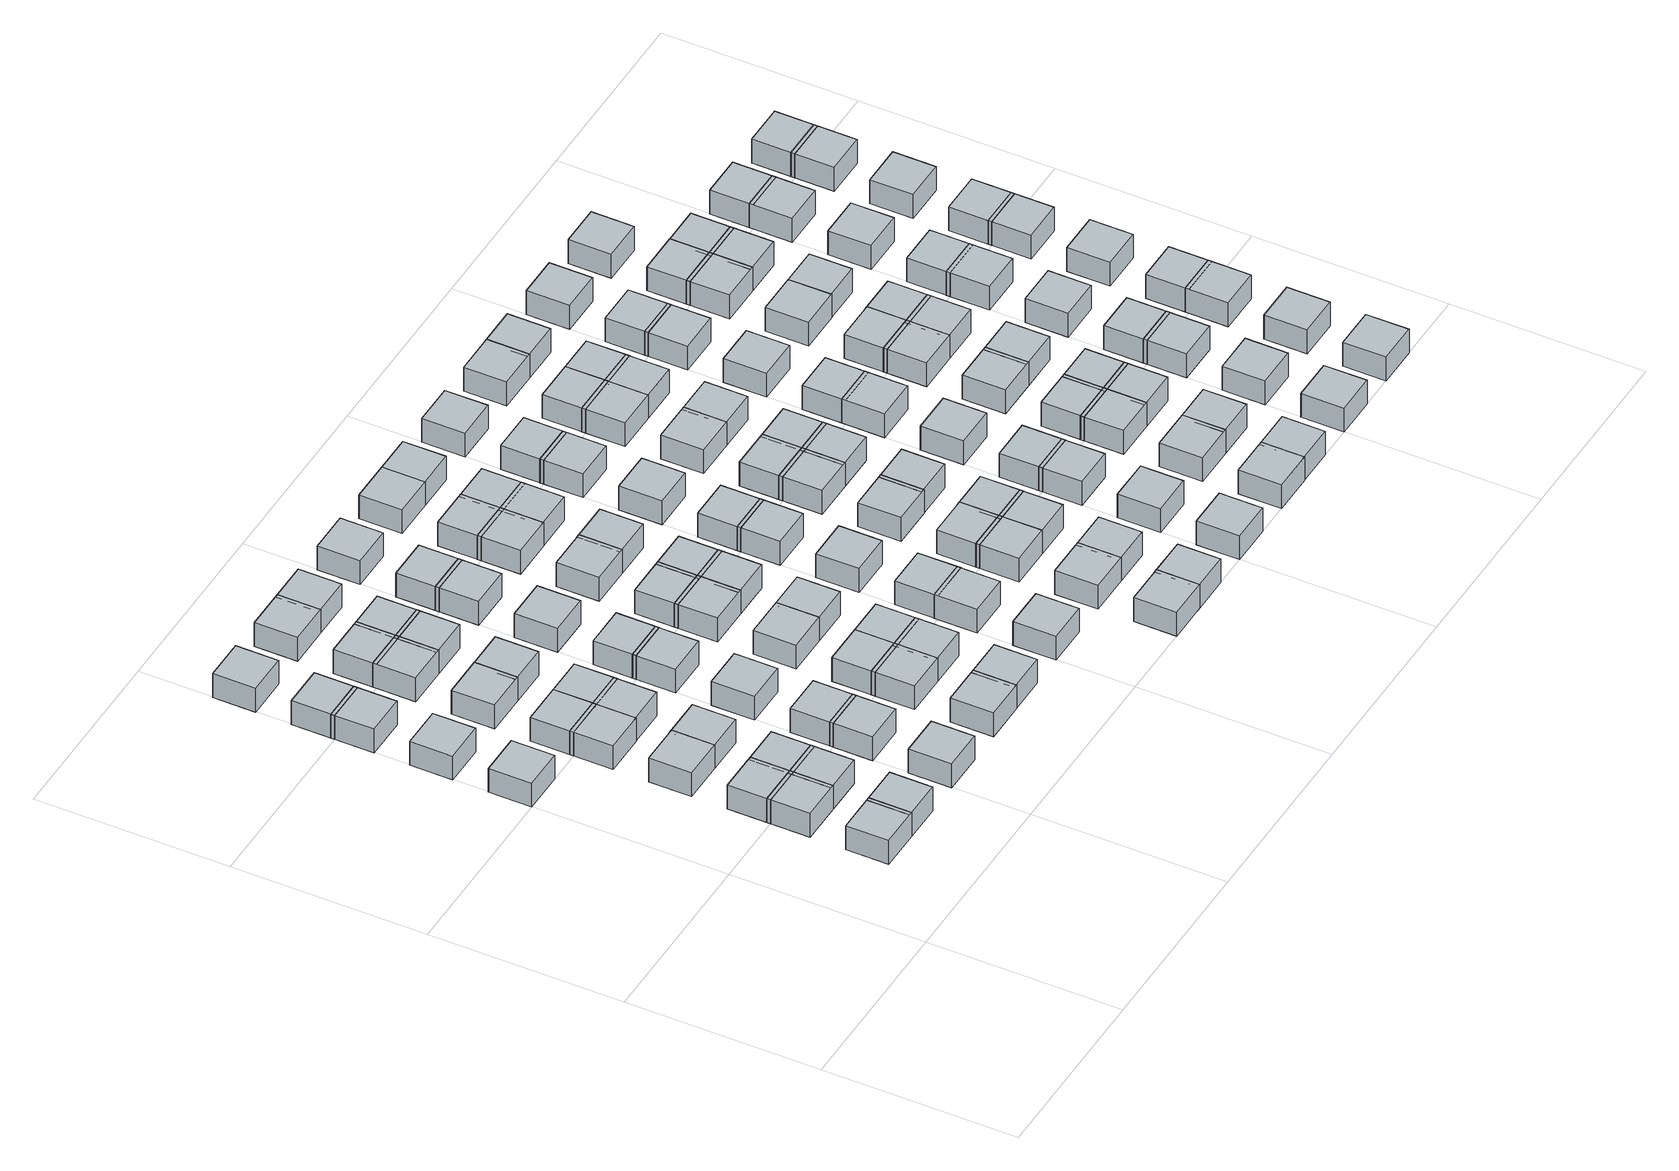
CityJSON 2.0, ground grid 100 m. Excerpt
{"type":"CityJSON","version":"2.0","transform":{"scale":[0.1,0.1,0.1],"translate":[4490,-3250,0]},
"CityObjects":{
"object1":{"type":"GenericCityObject","geometry":[{"type":"Solid","lod":"1","boundaries":[[[[0,1,2,3]],[[4,5,1,0]],[[5,6,2,1]],[[6,7,3,2]],[[7,4,0,3]],[[7,6,5,4]]]]}]},
"object2":{"type":"GenericCityObject","geometry":[{"type":"Solid","lod":"1","boundaries":[[[[8,9,10,11]],[[12,13,9,8]],[[13,14,10,9]],[[14,15,11,10]],[[15,12,8,11]],[[15,14,13,12]]]]}]},
"object3":{"type":"GenericCityObject","geometry":[{"type":"Solid","lod":"1","boundaries":[[[[16,17,18,19]],[[20,21,17,16]],[[21,22,18,17]],[[22,23,19,18]],[[23,20,16,19]],[[23,22,21,20]]]]}]},
"object4":{"type":"GenericCityObject","geometry":[{"type":"Solid","lod":"1","boundaries":[[[[24,25,26,27]],[[28,29,25,24]],[[29,30,26,25]],[[30,31,27,26]],[[31,28,24,27]],[[31,30,29,28]]]]}]},
"object5":{"type":"GenericCityObject","geometry":[{"type":"Solid","lod":"1","boundaries":[[[[32,33,34,35]],[[36,37,33,32]],[[37,38,34,33]],[[38,39,35,34]],[[39,36,32,35]],[[39,38,37,36]]]]}]},
"object6":{"type":"GenericCityObject","geometry":[{"type":"Solid","lod":"1","boundaries":[[[[40,41,42,43]],[[44,45,41,40]],[[45,46,42,41]],[[46,47,43,42]],[[47,44,40,43]],[[47,46,45,44]]]]}]},
"object7":{"type":"GenericCityObject","geometry":[{"type":"Solid","lod":"1","boundaries":[[[[48,49,50,51]],[[52,53,49,48]],[[53,54,50,49]],[[54,55,51,50]],[[55,52,48,51]],[[55,54,53,52]]]]}]},
"object8":{"type":"GenericCityObject","geometry":[{"type":"Solid","lod":"1","boundaries":[[[[56,57,58,59]],[[60,61,57,56]],[[61,62,58,57]],[[62,63,59,58]],[[63,60,56,59]],[[63,62,61,60]]]]}]},
"object9":{"type":"GenericCityObject","geometry":[{"type":"Solid","lod":"1","boundaries":[[[[64,65,66,67]],[[68,69,65,64]],[[69,70,66,65]],[[70,71,67,66]],[[71,68,64,67]],[[71,70,69,68]]]]}]},
"object10":{"type":"GenericCityObject","geometry":[{"type":"Solid","lod":"1","boundaries":[[[[72,73,74,75]],[[76,77,73,72]],[[77,78,74,73]],[[78,79,75,74]],[[79,76,72,75]],[[79,78,77,76]]]]}]},
"object11":{"type":"GenericCityObject","geometry":[{"type":"Solid","lod":"1","boundaries":[[[[80,81,82,83]],[[84,85,81,80]],[[85,86,82,81]],[[86,87,83,82]],[[87,84,80,83]],[[87,86,85,84]]]]}]},
"object12":{"type":"GenericCityObject","geometry":[{"type":"Solid","lod":"1","boundaries":[[[[88,89,90,91]],[[92,93,89,88]],[[93,94,90,89]],[[94,95,91,90]],[[95,92,88,91]],[[95,94,93,92]]]]}]},
"object13":{"type":"GenericCityObject","geometry":[{"type":"Solid","lod":"1","boundaries":[[[[96,97,98,99]],[[100,101,97,96]],[[101,102,98,97]],[[102,103,99,98]],[[103,100,96,99]],[[103,102,101,100]]]]}]},
"object14":{"type":"GenericCityObject","geometry":[{"type":"Solid","lod":"1","boundaries":[[[[104,105,106,107]],[[108,109,105,104]],[[109,110,106,105]],[[110,111,107,106]],[[111,108,104,107]],[[111,110,109,108]]]]}]},
"object15":{"type":"GenericCityObject","geometry":[{"type":"Solid","lod":"1","boundaries":[[[[112,113,114,115]],[[116,117,113,112]],[[117,118,114,113]],[[118,119,115,114]],[[119,116,112,115]],[[119,118,117,116]]]]}]},
"object16":{"type":"GenericCityObject","geometry":[{"type":"Solid","lod":"1","boundaries":[[[[120,121,122,123]],[[124,125,121,120]],[[125,126,122,121]],[[126,127,123,122]],[[127,124,120,123]],[[127,126,125,124]]]]}]},
"object17":{"type":"GenericCityObject","geometry":[{"type":"Solid","lod":"1","boundaries":[[[[128,129,130,131]],[[132,133,129,128]],[[133,134,130,129]],[[134,135,131,130]],[[135,132,128,131]],[[135,134,133,132]]]]}]},
"object18":{"type":"GenericCityObject","geometry":[{"type":"Solid","lod":"1","boundaries":[[[[136,137,138,139]],[[140,141,137,136]],[[141,142,138,137]],[[142,143,139,138]],[[143,140,136,139]],[[143,142,141,140]]]]}]},
"object19":{"type":"GenericCityObject","geometry":[{"type":"Solid","lod":"1","boundaries":[[[[144,145,146,147]],[[148,149,145,144]],[[149,150,146,145]],[[150,151,147,146]],[[151,148,144,147]],[[151,150,149,148]]]]}]},
"object20":{"type":"GenericCityObject","geometry":[{"type":"Solid","lod":"1","boundaries":[[[[152,153,154,155]],[[156,157,153,152]],[[157,158,154,153]],[[158,159,155,154]],[[159,156,152,155]],[[159,158,157,156]]]]}]},
"object21":{"type":"GenericCityObject","geometry":[{"type":"Solid","lod":"1","boundaries":[[[[160,161,162,163]],[[164,165,161,160]],[[165,166,162,161]],[[166,167,163,162]],[[167,164,160,163]],[[167,166,165,164]]]]}]},
"object22":{"type":"GenericCityObject","geometry":[{"type":"Solid","lod":"1","boundaries":[[[[168,169,170,171]],[[172,173,169,168]],[[173,174,170,169]],[[174,175,171,170]],[[175,172,168,171]],[[175,174,173,172]]]]}]},
"object23":{"type":"GenericCityObject","geometry":[{"type":"Solid","lod":"1","boundaries":[[[[176,177,178,179]],[[180,181,177,176]],[[181,182,178,177]],[[182,183,179,178]],[[183,180,176,179]],[[183,182,181,180]]]]}]},
"object24":{"type":"GenericCityObject","geometry":[{"type":"Solid","lod":"1","boundaries":[[[[184,185,186,187]],[[188,189,185,184]],[[189,190,186,185]],[[190,191,187,186]],[[191,188,184,187]],[[191,190,189,188]]]]}]},
"object25":{"type":"GenericCityObject","geometry":[{"type":"Solid","lod":"1","boundaries":[[[[192,193,194,195]],[[196,197,193,192]],[[197,198,194,193]],[[198,199,195,194]],[[199,196,192,195]],[[199,198,197,196]]]]}]},
"object26":{"type":"GenericCityObject","geometry":[{"type":"Solid","lod":"1","boundaries":[[[[200,201,202,203]],[[204,205,201,200]],[[205,206,202,201]],[[206,207,203,202]],[[207,204,200,203]],[[207,206,205,204]]]]}]},
"object27":{"type":"GenericCityObject","geometry":[{"type":"Solid","lod":"1","boundaries":[[[[208,209,210,211]],[[212,213,209,208]],[[213,214,210,209]],[[214,215,211,210]],[[215,212,208,211]],[[215,214,213,212]]]]}]},
"object28":{"type":"GenericCityObject","geometry":[{"type":"Solid","lod":"1","boundaries":[[[[216,217,218,219]],[[220,221,217,216]],[[221,222,218,217]],[[222,223,219,218]],[[223,220,216,219]],[[223,222,221,220]]]]}]},
"object29":{"type":"GenericCityObject","geometry":[{"type":"Solid","lod":"1","boundaries":[[[[224,225,226,227]],[[228,229,225,224]],[[229,230,226,225]],[[230,231,227,226]],[[231,228,224,227]],[[231,230,229,228]]]]}]},
"object30":{"type":"GenericCityObject","geometry":[{"type":"Solid","lod":"1","boundaries":[[[[232,233,234,235]],[[236,237,233,232]],[[237,238,234,233]],[[238,239,235,234]],[[239,236,232,235]],[[239,238,237,236]]]]}]},
"object31":{"type":"GenericCityObject","geometry":[{"type":"Solid","lod":"1","boundaries":[[[[240,241,242,243]],[[244,245,241,240]],[[245,246,242,241]],[[246,247,243,242]],[[247,244,240,243]],[[247,246,245,244]]]]}]},
"object32":{"type":"GenericCityObject","geometry":[{"type":"Solid","lod":"1","boundaries":[[[[248,249,250,251]],[[252,253,249,248]],[[253,254,250,249]],[[254,255,251,250]],[[255,252,248,251]],[[255,254,253,252]]]]}]},
"object33":{"type":"GenericCityObject","geometry":[{"type":"Solid","lod":"1","boundaries":[[[[256,257,258,259]],[[260,261,257,256]],[[261,262,258,257]],[[262,263,259,258]],[[263,260,256,259]],[[263,262,261,260]]]]}]},
"object34":{"type":"GenericCityObject","geometry":[{"type":"Solid","lod":"1","boundaries":[[[[264,265,266,267]],[[268,269,265,264]],[[269,270,266,265]],[[270,271,267,266]],[[271,268,264,267]],[[271,270,269,268]]]]}]},
"object35":{"type":"GenericCityObject","geometry":[{"type":"Solid","lod":"1","boundaries":[[[[272,273,274,275]],[[276,277,273,272]],[[277,278,274,273]],[[278,279,275,274]],[[279,276,272,275]],[[279,278,277,276]]]]}]},
"object36":{"type":"GenericCityObject","geometry":[{"type":"Solid","lod":"1","boundaries":[[[[280,281,282,283]],[[284,285,281,280]],[[285,286,282,281]],[[286,287,283,282]],[[287,284,280,283]],[[287,286,285,284]]]]}]},
"object37":{"type":"GenericCityObject","geometry":[{"type":"Solid","lod":"1","boundaries":[[[[288,289,290,291]],[[292,293,289,288]],[[293,294,290,289]],[[294,295,291,290]],[[295,292,288,291]],[[295,294,293,292]]]]}]},
"object38":{"type":"GenericCityObject","geometry":[{"type":"Solid","lod":"1","boundaries":[[[[296,297,298,299]],[[300,301,297,296]],[[301,302,298,297]],[[302,303,299,298]],[[303,300,296,299]],[[303,302,301,300]]]]}]},
"object39":{"type":"GenericCityObject","geometry":[{"type":"Solid","lod":"1","boundaries":[[[[304,305,306,307]],[[308,309,305,304]],[[309,310,306,305]],[[310,311,307,306]],[[311,308,304,307]],[[311,310,309,308]]]]}]},
"object40":{"type":"GenericCityObject","geometry":[{"type":"Solid","lod":"1","boundaries":[[[[312,313,314,315]],[[316,317,313,312]],[[317,318,314,313]],[[318,319,315,314]],[[319,316,312,315]],[[319,318,317,316]]]]}]},
"object41":{"type":"GenericCityObject","geometry":[{"type":"Solid","lod":"1","boundaries":[[[[320,321,322,323]],[[324,325,321,320]],[[325,326,322,321]],[[326,327,323,322]],[[327,324,320,323]],[[327,326,325,324]]]]}]},
"object42":{"type":"GenericCityObject","geometry":[{"type":"Solid","lod":"1","boundaries":[[[[328,329,330,331]],[[332,333,329,328]],[[333,334,330,329]],[[334,335,331,330]],[[335,332,328,331]],[[335,334,333,332]]]]}]},
"object43":{"type":"GenericCityObject","geometry":[{"type":"Solid","lod":"1","boundaries":[[[[336,337,338,339]],[[340,341,337,336]],[[341,342,338,337]],[[342,343,339,338]],[[343,340,336,339]],[[343,342,341,340]]]]}]},
"object44":{"type":"GenericCityObject","geometry":[{"type":"Solid","lod":"1","boundaries":[[[[344,345,346,347]],[[348,349,345,344]],[[349,350,346,345]],[[350,351,347,346]],[[351,348,344,347]],[[351,350,349,348]]]]}]},
"object45":{"type":"GenericCityObject","geometry":[{"type":"Solid","lod":"1","boundaries":[[[[352,353,354,355]],[[356,357,353,352]],[[357,358,354,353]],[[358,359,355,354]],[[359,356,352,355]],[[359,358,357,356]]]]}]},
"object46":{"type":"GenericCityObject","geometry":[{"type":"Solid","lod":"1","boundaries":[[[[360,361,362,363]],[[364,365,361,360]],[[365,366,362,361]],[[366,367,363,362]],[[367,364,360,363]],[[367,366,365,364]]]]}]},
"object47":{"type":"GenericCityObject","geometry":[{"type":"Solid","lod":"1","boundaries":[[[[368,369,370,371]],[[372,373,369,368]],[[373,374,370,369]],[[374,375,371,370]],[[375,372,368,371]],[[375,374,373,372]]]]}]},
"object48":{"type":"GenericCityObject","geometry":[{"type":"Solid","lod":"1","boundaries":[[[[376,377,378,379]],[[380,381,377,376]],[[381,382,378,377]],[[382,383,379,378]],[[383,380,376,379]],[[383,382,381,380]]]]}]},
"object49":{"type":"GenericCityObject","geometry":[{"type":"Solid","lod":"1","boundaries":[[[[384,385,386,387]],[[388,389,385,384]],[[389,390,386,385]],[[390,391,387,386]],[[391,388,384,387]],[[391,390,389,388]]]]}]},
"object50":{"type":"GenericCityObject","geometry":[{"type":"Solid","lod":"1","boundaries":[[[[392,393,394,395]],[[396,397,393,392]],[[397,398,394,393]],[[398,399,395,394]],[[399,396,392,395]],[[399,398,397,396]]]]}]},
"object51":{"type":"GenericCityObject","geometry":[{"type":"Solid","lod":"1","boundaries":[[[[400,401,402,403]],[[404,405,401,400]],[[405,406,402,401]],[[406,407,403,402]],[[407,404,400,403]],[[407,406,405,404]]]]}]},
"object52":{"type":"GenericCityObject","geometry":[{"type":"Solid","lod":"1","boundaries":[[[[408,409,410,411]],[[412,413,409,408]],[[413,414,410,409]],[[414,415,411,410]],[[415,412,408,411]],[[415,414,413,412]]]]}]},
"object53":{"type":"GenericCityObject","geometry":[{"type":"Solid","lod":"1","boundaries":[[[[416,417,418,419]],[[420,421,417,416]],[[421,422,418,417]],[[422,423,419,418]],[[423,420,416,419]],[[423,422,421,420]]]]}]},
"object54":{"type":"GenericCityObject","geometry":[{"type":"Solid","lod":"1","boundaries":[[[[424,425,426,427]],[[428,429,425,424]],[[429,430,426,425]],[[430,431,427,426]],[[431,428,424,427]],[[431,430,429,428]]]]}]},
"object55":{"type":"GenericCityObject","geometry":[{"type":"Solid","lod":"1","boundaries":[[[[432,433,434,435]],[[436,437,433,432]],[[437,438,434,433]],[[438,439,435,434]],[[439,436,432,435]],[[439,438,437,436]]]]}]},
"object56":{"type":"GenericCityObject","geometry":[{"type":"Solid","lod":"1","boundaries":[[[[440,441,442,443]],[[444,445,441,440]],[[445,446,442,441]],[[446,447,443,442]],[[447,444,440,443]],[[447,446,445,444]]]]}]},
"object57":{"type":"GenericCityObject","geometry":[{"type":"Solid","lod":"1","boundaries":[[[[448,449,450,451]],[[452,453,449,448]],[[453,454,450,449]],[[454,455,451,450]],[[455,452,448,451]],[[455,454,453,452]]]]}]},
"object58":{"type":"GenericCityObject","geometry":[{"type":"Solid","lod":"1","boundaries":[[[[456,457,458,459]],[[460,461,457,456]],[[461,462,458,457]],[[462,463,459,458]],[[463,460,456,459]],[[463,462,461,460]]]]}]},
"object59":{"type":"GenericCityObject","geometry":[{"type":"Solid","lod":"1","boundaries":[[[[464,465,466,467]],[[468,469,465,464]],[[469,470,466,465]],[[470,471,467,466]],[[471,468,464,467]],[[471,470,469,468]]]]}]},
"object60":{"type":"GenericCityObject","geometry":[{"type":"Solid","lod":"1","boundaries":[[[[472,473,474,475]],[[476,477,473,472]],[[477,478,474,473]],[[478,479,475,474]],[[479,476,472,475]],[[479,478,477,476]]]]}]},
"object61":{"type":"GenericCityObject","geometry":[{"type":"Solid","lod":"1","boundaries":[[[[480,481,482,483]],[[484,485,481,480]],[[485,486,482,481]],[[486,487,483,482]],[[487,484,480,483]],[[487,486,485,484]]]]}]},
"object62":{"type":"GenericCityObject","geometry":[{"type":"Solid","lod":"1","boundaries":[[[[488,489,490,491]],[[492,493,489,488]],[[493,494,490,489]],[[494,495,491,490]],[[495,492,488,491]],[[495,494,493,492]]]]}]},
"object63":{"type":"GenericCityObject","geometry":[{"type":"Solid","lod":"1","boundaries":[[[[496,497,498,499]],[[500,501,497,496]],[[501,502,498,497]],[[502,503,499,498]],[[503,500,496,499]],[[503,502,501,500]]]]}]},
"object64":{"type":"GenericCityObject","geometry":[{"type":"Solid","lod":"1","boundaries":[[[[504,505,506,507]],[[508,509,505,504]],[[509,510,506,505]],[[510,511,507,506]],[[511,508,504,507]],[[511,510,509,508]]]]}]},
"object65":{"type":"GenericCityObject","geometry":[{"type":"Solid","lod":"1","boundaries":[[[[512,513,514,515]],[[516,517,513,512]],[[517,518,514,513]],[[518,519,515,514]],[[519,516,512,515]],[[519,518,517,516]]]]}]},
"object66":{"type":"GenericCityObject","geometry":[{"type":"Solid","lod":"1","boundaries":[[[[520,521,522,523]],[[524,525,521,520]],[[525,526,522,521]],[[526,527,523,522]],[[527,524,520,523]],[[527,526,525,524]]]]}]},
"object67":{"type":"GenericCityObject","geometry":[{"type":"Solid","lod":"1","boundaries":[[[[528,529,530,531]],[[532,533,529,528]],[[533,534,530,529]],[[534,535,531,530]],[[535,532,528,531]],[[535,534,533,532]]]]}]},
"object68":{"type":"GenericCityObject","geometry":[{"type":"Solid","lod":"1","boundaries":[[[[536,537,538,539]],[[540,541,537,536]],[[541,542,538,537]],[[542,543,539,538]],[[543,540,536,539]],[[543,542,541,540]]]]}]},
"object69":{"type":"GenericCityObject","geometry":[{"type":"Solid","lod":"1","boundaries":[[[[544,545,546,547]],[[548,549,545,544]],[[549,550,546,545]],[[550,551,547,546]],[[551,548,544,547]],[[551,550,549,548]]]]}]},
"object70":{"type":"GenericCityObject","geometry":[{"type":"Solid","lod":"1","boundaries":[[[[552,553,554,555]],[[556,557,553,552]],[[557,558,554,553]],[[558,559,555,554]],[[559,556,552,555]],[[559,558,557,556]]]]}]},
"object71":{"type":"GenericCityObject","geometry":[{"type":"Solid","lod":"1","boundaries":[[[[560,561,562,563]],[[564,565,561,560]],[[565,566,562,561]],[[566,567,563,562]],[[567,564,560,563]],[[567,566,565,564]]]]}]},
"object72":{"type":"GenericCityObject","geometry":[{"type":"Solid","lod":"1","boundaries":[[[[568,569,570,571]],[[572,573,569,568]],[[573,574,570,569]],[[574,575,571,570]],[[575,572,568,571]],[[575,574,573,572]]]]}]},
"object73":{"type":"GenericCityObject","geometry":[{"type":"Solid","lod":"1","boundaries":[[[[576,577,578,579]],[[580,581,577,576]],[[581,582,578,577]],[[582,583,579,578]],[[583,580,576,579]],[[583,582,581,580]]]]}]},
"object74":{"type":"GenericCityObject","geometry":[{"type":"Solid","lod":"1","boundaries":[[[[584,585,586,587]],[[588,589,585,584]],[[589,590,586,585]],[[590,591,587,586]],[[591,588,584,587]],[[591,590,589,588]]]]}]},
"object75":{"type":"GenericCityObject","geometry":[{"type":"Solid","lod":"1","boundaries":[[[[592,593,594,595]],[[596,597,593,592]],[[597,598,594,593]],[[598,599,595,594]],[[599,596,592,595]],[[599,598,597,596]]]]}]},
"object76":{"type":"GenericCityObject","geometry":[{"type":"Solid","lod":"1","boundaries":[[[[600,601,602,603]],[[604,605,601,600]],[[605,606,602,601]],[[606,607,603,602]],[[607,604,600,603]],[[607,606,605,604]]]]}]},
"object77":{"type":"GenericCityObject","geometry":[{"type":"Solid","lod":"1","boundaries":[[[[608,609,610,611]],[[612,613,609,608]],[[613,614,610,609]],[[614,615,611,610]],[[615,612,608,611]],[[615,614,613,612]]]]}]},
"object78":{"type":"GenericCityObject","geometry":[{"type":"Solid","lod":"1","boundaries":[[[[616,617,618,619]],[[620,621,617,616]],[[621,622,618,617]],[[622,623,619,618]],[[623,620,616,619]],[[623,622,621,620]]]]}]},
"object79":{"type":"GenericCityObject","geometry":[{"type":"Solid","lod":"1","boundaries":[[[[624,625,626,627]],[[628,629,625,624]],[[629,630,626,625]],[[630,631,627,626]],[[631,628,624,627]],[[631,630,629,628]]]]}]},
"object80":{"type":"GenericCityObject","geometry":[{"type":"Solid","lod":"1","boundaries":[[[[632,633,634,635]],[[636,637,633,632]],[[637,638,634,633]],[[638,639,635,634]],[[639,636,632,635]],[[639,638,637,636]]]]}]},
"object81":{"type":"GenericCityObject","geometry":[{"type":"Solid","lod":"1","boundaries":[[[[640,641,642,643]],[[644,645,641,640]],[[645,646,642,641]],[[646,647,643,642]],[[647,644,640,643]],[[647,646,645,644]]]]}]},
"object82":{"type":"GenericCityObject","geometry":[{"type":"Solid","lod":"1","boundaries":[[[[648,649,650,651]],[[652,653,649,648]],[[653,654,650,649]],[[654,655,651,650]],[[655,652,648,651]],[[655,654,653,652]]]]}]},
"object83":{"type":"GenericCityObject","geometry":[{"type":"Solid","lod":"1","boundaries":[[[[656,657,658,659]],[[660,661,657,656]],[[661,662,658,657]],[[662,663,659,658]],[[663,660,656,659]],[[663,662,661,660]]]]}]},
"object84":{"type":"GenericCityObject","geometry":[{"type":"Solid","lod":"1","boundaries":[[[[664,665,666,667]],[[668,669,665,664]],[[669,670,666,665]],[[670,671,667,666]],[[671,668,664,667]],[[671,670,669,668]]]]}]},
"object85":{"type":"GenericCityObject","geometry":[{"type":"Solid","lod":"1","boundaries":[[[[672,673,674,675]],[[676,677,673,672]],[[677,678,674,673]],[[678,679,675,674]],[[679,676,672,675]],[[679,678,677,676]]]]}]},
"object86":{"type":"GenericCityObject","geometry":[{"type":"Solid","lod":"1","boundaries":[[[[680,681,682,683]],[[684,685,681,680]],[[685,686,682,681]],[[686,687,683,682]],[[687,684,680,683]],[[687,686,685,684]]]]}]},
"object87":{"type":"GenericCityObject","geometry":[{"type":"Solid","lod":"1","boundaries":[[[[688,689,690,691]],[[692,693,689,688]],[[693,694,690,689]],[[694,695,691,690]],[[695,692,688,691]],[[695,694,693,692]]]]}]},
"object88":{"type":"GenericCityObject","geometry":[{"type":"Solid","lod":"1","boundaries":[[[[696,697,698,699]],[[700,701,697,696]],[[701,702,698,697]],[[702,703,699,698]],[[703,700,696,699]],[[703,702,701,700]]]]}]},
"object89":{"type":"GenericCityObject","geometry":[{"type":"Solid","lod":"1","boundaries":[[[[704,705,706,707]],[[708,709,705,704]],[[709,710,706,705]],[[710,711,707,706]],[[711,708,704,707]],[[711,710,709,708]]]]}]},
"object90":{"type":"GenericCityObject","geometry":[{"type":"Solid","lod":"1","boundaries":[[[[712,713,714,715]],[[716,717,713,712]],[[717,718,714,713]],[[718,719,715,714]],[[719,716,712,715]],[[719,718,717,716]]]]}]},
"object91":{"type":"GenericCityObject","geometry":[{"type":"Solid","lod":"1","boundaries":[[[[720,721,722,723]],[[724,725,721,720]],[[725,726,722,721]],[[726,727,723,722]],[[727,724,720,723]],[[727,726,725,724]]]]}]},
"object92":{"type":"GenericCityObject","geometry":[{"type":"Solid","lod":"1","boundaries":[[[[728,729,730,731]],[[732,733,729,728]],[[733,734,730,729]],[[734,735,731,730]],[[735,732,728,731]],[[735,734,733,732]]]]}]},
"object93":{"type":"GenericCityObject","geometry":[{"type":"Solid","lod":"1","boundaries":[[[[736,737,738,739]],[[740,741,737,736]],[[741,742,738,737]],[[742,743,739,738]],[[743,740,736,739]],[[743,742,741,740]]]]}]},
"object94":{"type":"GenericCityObject","geometry":[{"type":"Solid","lod":"1","boundaries":[[[[744,745,746,747]],[[748,749,745,744]],[[749,750,746,745]],[[750,751,747,746]],[[751,748,744,747]],[[751,750,749,748]]]]}]},
"object95":{"type":"GenericCityObject","geometry":[{"type":"Solid","lod":"1","boundaries":[[[[752,753,754,755]],[[756,757,753,752]],[[757,758,754,753]],[[758,759,755,754]],[[759,756,752,755]],[[759,758,757,756]]]]}]},
"object96":{"type":"GenericCityObject","geometry":[{"type":"Solid","lod":"1","boundaries":[[[[760,761,762,763]],[[764,765,761,760]],[[765,766,762,761]],[[766,767,763,762]],[[767,764,760,763]],[[767,766,765,764]]]]}]},
"object97":{"type":"GenericCityObject","geometry":[{"type":"Solid","lod":"1","boundaries":[[[[768,769,770,771]],[[772,773,769,768]],[[773,774,770,769]],[[774,775,771,770]],[[775,772,768,771]],[[775,774,773,772]]]]}]},
"object98":{"type":"GenericCityObject","geometry":[{"type":"Solid","lod":"1","boundaries":[[[[776,777,778,779]],[[780,781,777,776]],[[781,782,778,777]],[[782,783,779,778]],[[783,780,776,779]],[[783,782,781,780]]]]}]},
"object99":{"type":"GenericCityObject","geometry":[{"type":"Solid","lod":"1","boundaries":[[[[784,785,786,787]],[[788,789,785,784]],[[789,790,786,785]],[[790,791,787,786]],[[791,788,784,787]],[[791,790,789,788]]]]}]},
"object100":{"type":"GenericCityObject","geometry":[{"type":"Solid","lod":"1","boundaries":[[[[792,793,794,795]],[[796,797,793,792]],[[797,798,794,793]],[[798,799,795,794]],[[799,796,792,795]],[[799,798,797,796]]]]}]},
"object101":{"type":"GenericCityObject","geometry":[{"type":"Solid","lod":"1","boundaries":[[[[800,801,802,803]],[[804,805,801,800]],[[805,806,802,801]],[[806,807,803,802]],[[807,804,800,803]],[[807,806,805,804]]]]}]},
"object102":{"type":"GenericCityObject","geometry":[{"type":"Solid","lod":"1","boundaries":[[[[808,809,810,811]],[[812,813,809,808]],[[813,814,810,809]],[[814,815,811,810]],[[815,812,808,811]],[[815,814,813,812]]]]}]},
"object103":{"type":"GenericCityObject","geometry":[{"type":"Solid","lod":"1","boundaries":[[[[816,817,818,819]],[[820,821,817,816]],[[821,822,818,817]],[[822,823,819,818]],[[823,820,816,819]],[[823,822,821,820]]]]}]},
"object104":{"type":"GenericCityObject","geometry":[{"type":"Solid","lod":"1","boundaries":[[[[824,825,826,827]],[[828,829,825,824]],[[829,830,826,825]],[[830,831,827,826]],[[831,828,824,827]],[[831,830,829,828]]]]}]},
"object105":{"type":"GenericCityObject","geometry":[{"type":"Solid","lod":"1","boundaries":[[[[832,833,834,835]],[[836,837,833,832]],[[837,838,834,833]],[[838,839,835,834]],[[839,836,832,835]],[[839,838,837,836]]]]}]},
"object106":{"type":"GenericCityObject","geometry":[{"type":"Solid","lod":"1","boundaries":[[[[840,841,842,843]],[[844,845,841,840]],[[845,846,842,841]],[[846,847,843,842]],[[847,844,840,843]],[[847,846,845,844]]]]}]},
"object107":{"type":"GenericCityObject","geometry":[{"type":"Solid","lod":"1","boundaries":[[[[848,849,850,851]],[[852,853,849,848]],[[853,854,850,849]],[[854,855,851,850]],[[855,852,848,851]],[[855,854,853,852]]]]}]},
"object108":{"type":"GenericCityObject","geometry":[{"type":"Solid","lod":"1","boundaries":[[[[856,857,858,859]],[[860,861,857,856]],[[861,862,858,857]],[[862,863,859,858]],[[863,860,856,859]],[[863,862,861,860]]]]}]},
"object109":{"type":"GenericCityObject","geometry":[{"type":"Solid","lod":"1","boundaries":[[[[864,865,866,867]],[[868,869,865,864]],[[869,870,866,865]],[[870,871,867,866]],[[871,868,864,867]],[[871,870,869,868]]]]}]},
"object110":{"type":"GenericCityObject","geometry":[{"type":"Solid","lod":"1","boundaries":[[[[872,873,874,875]],[[876,877,873,872]],[[877,878,874,873]],[[878,879,875,874]],[[879,876,872,875]],[[879,878,877,876]]]]}]},
"object111":{"type":"GenericCityObject","geometry":[{"type":"Solid","lod":"1","boundaries":[[[[880,881,882,883]],[[884,885,881,880]],[[885,886,882,881]],[[886,887,883,882]],[[887,884,880,883]],[[887,886,885,884]]]]}]},
"object112":{"type":"GenericCityObject","geometry":[{"type":"Solid","lod":"1","boundaries":[[[[888,889,890,891]],[[892,893,889,888]],[[893,894,890,889]],[[894,895,891,890]],[[895,892,888,891]],[[895,894,893,892]]]]}]},
"object113":{"type":"GenericCityObject","geometry":[{"type":"Solid","lod":"1","boundaries":[[[[896,897,898,899]],[[900,901,897,896]],[[901,902,898,897]],[[902,903,899,898]],[[903,900,896,899]],[[903,902,901,900]]]]}]},
"object114":{"type":"GenericCityObject","geometry":[{"type":"Solid","lod":"1","boundaries":[[[[904,905,906,907]],[[908,909,905,904]],[[909,910,906,905]],[[910,911,907,906]],[[911,908,904,907]],[[911,910,909,908]]]]}]},
"object115":{"type":"GenericCityObject","geometry":[{"type":"Solid","lod":"1","boundaries":[[[[912,913,914,915]],[[916,917,913,912]],[[917,918,914,913]],[[918,919,915,914]],[[919,916,912,915]],[[919,918,917,916]]]]}]},
"object116":{"type":"GenericCityObject","geometry":[{"type":"Solid","lod":"1","boundaries":[[[[920,921,922,923]],[[924,925,921,920]],[[925,926,922,921]],[[926,927,923,922]],[[927,924,920,923]],[[927,926,925,924]]]]}]},
"object117":{"type":"GenericCityObject","geometry":[{"type":"Solid","lod":"1","boundaries":[[[[928,929,930,931]],[[932,933,929,928]],[[933,934,930,929]],[[934,935,931,930]],[[935,932,928,931]],[[935,934,933,932]]]]}]},
"object118":{"type":"GenericCityObject","geometry":[{"type":"Solid","lod":"1","boundaries":[[[[936,937,938,939]],[[940,941,937,936]],[[941,942,938,937]],[[942,943,939,938]],[[943,940,936,939]],[[943,942,941,940]]]]}]},
"object119":{"type":"GenericCityObject","geometry":[{"type":"Solid","lod":"1","boundaries":[[[[944,945,946,947]],[[948,949,945,944]],[[949,950,946,945]],[[950,951,947,946]],[[951,948,944,947]],[[951,950,949,948]]]]}]},
"object120":{"type":"GenericCityObject","geometry":[{"type":"Solid","lod":"1","boundaries":[[[[952,953,954,955]],[[956,957,953,952]],[[957,958,954,953]],[[958,959,955,954]],[[959,956,952,955]],[[959,958,957,956]]]]}]},
"object121":{"type":"GenericCityObject","geometry":[{"type":"Solid","lod":"1","boundaries":[[[[960,961,962,963]],[[964,965,961,960]],[[965,966,962,961]],[[966,967,963,962]],[[967,964,960,963]],[[967,966,965,964]]]]}]},
"object122":{"type":"GenericCityObject","geometry":[{"type":"Solid","lod":"1","boundaries":[[[[968,969,970,971]],[[972,973,969,968]],[[973,974,970,969]],[[974,975,971,970]],[[975,972,968,971]],[[975,974,973,972]]]]}]},
"object123":{"type":"GenericCityObject","geometry":[{"type":"Solid","lod":"1","boundaries":[[[[976,977,978,979]],[[980,981,977,976]],[[981,982,978,977]],[[982,983,979,978]],[[983,980,976,979]],[[983,982,981,980]]]]}]},
"object124":{"type":"GenericCityObject","geometry":[{"type":"Solid","lod":"1","boundaries":[[[[984,985,986,987]],[[988,989,985,984]],[[989,990,986,985]],[[990,991,987,986]],[[991,988,984,987]],[[991,990,989,988]]]]}]},
"object125":{"type":"GenericCityObject","geometry":[{"type":"Solid","lod":"1","boundaries":[[[[992,993,994,995]],[[996,997,993,992]],[[997,998,994,993]],[[998,999,995,994]],[[999,996,992,995]],[[999,998,997,996]]]]}]},
"object126":{"type":"GenericCityObject","geometry":[{"type":"Solid","lod":"1","boundaries":[[[[1000,1001,1002,1003]],[[1004,1005,1001,1000]],[[1005,1006,1002,1001]],[[1006,1007,1003,1002]],[[1007,1004,1000,1003]],[[1007,1006,1005,1004]]]]}]},
"object127":{"type":"GenericCityObject","geometry":[{"type":"Solid","lod":"1","boundaries":[[[[1008,1009,1010,1011]],[[1012,1013,1009,1008]],[[1013,1014,1010,1009]],[[1014,1015,1011,1010]],[[1015,1012,1008,1011]],[[1015,1014,1013,1012]]]]}]},
"object128":{"type":"GenericCityObject","geometry":[{"type":"Solid","lod":"1","boundaries":[[[[1016,1017,1018,1019]],[[1020,1021,1017,1016]],[[1021,1022,1018,1017]],[[1022,1023,1019,1018]],[[1023,1020,1016,1019]],[[1023,1022,1021,1020]]]]}]},
"object129":{"type":"GenericCityObject","geometry":[{"type":"Solid","lod":"1","boundaries":[[[[1024,1025,1026,1027]],[[1028,1029,1025,1024]],[[1029,1030,1026,1025]],[[1030,1031,1027,1026]],[[1031,1028,1024,1027]],[[1031,1030,1029,1028]]]]}]},
"object130":{"type":"GenericCityObject","geometry":[{"type":"Solid","lod":"1","boundaries":[[[[1032,1033,1034,1035]],[[1036,1037,1033,1032]],[[1037,1038,1034,1033]],[[1038,1039,1035,1034]],[[1039,1036,1032,1035]],[[1039,1038,1037,1036]]]]}]},
"object131":{"type":"GenericCityObject","geometry":[{"type":"Solid","lod":"1","boundaries":[[[[1040,1041,1042,1043]],[[1044,1045,1041,1040]],[[1045,1046,1042,1041]],[[1046,1047,1043,1042]],[[1047,1044,1040,1043]],[[1047,1046,1045,1044]]]]}]},
"object132":{"type":"GenericCityObject","geometry":[{"type":"Solid","lod":"1","boundaries":[[[[1048,1049,1050,1051]],[[1052,1053,1049,1048]],[[1053,1054,1050,1049]],[[1054,1055,1051,1050]],[[1055,1052,1048,1051]],[[1055,1054,1053,1052]]]]}]},
"object133":{"type":"GenericCityObject","geometry":[{"type":"Solid","lod":"1","boundaries":[[[[1056,1057,1058,1059]],[[1060,1061,1057,1056]],[[1061,1062,1058,1057]],[[1062,1063,1059,1058]],[[1063,1060,1056,1059]],[[1063,1062,1061,1060]]]]}]},
"object134":{"type":"GenericCityObject","geometry":[{"type":"Solid","lod":"1","boundaries":[[[[1064,1065,1066,1067]],[[1068,1069,1065,1064]],[[1069,1070,1066,1065]],[[1070,1071,1067,1066]],[[1071,1068,1064,1067]],[[1071,1070,1069,1068]]]]}]},
"object135":{"type":"GenericCityObject","geometry":[{"type":"Solid","lod":"1","boundaries":[[[[1072,1073,1074,1075]],[[1076,1077,1073,1072]],[[1077,1078,1074,1073]],[[1078,1079,1075,1074]],[[1079,1076,1072,1075]],[[1079,1078,1077,1076]]]]}]},
"object136":{"type":"GenericCityObject","geometry":[{"type":"Solid","lod":"1","boundaries":[[[[1080,1081,1082,1083]],[[1084,1085,1081,1080]],[[1085,1086,1082,1081]],[[1086,1087,1083,1082]],[[1087,1084,1080,1083]],[[1087,1086,1085,1084]]]]}]},
"object137":{"type":"GenericCityObject","geometry":[{"type":"Solid","lod":"1","boundaries":[[[[1088,1089,1090,1091]],[[1092,1093,1089,1088]],[[1093,1094,1090,1089]],[[1094,1095,1091,1090]],[[1095,1092,1088,1091]],[[1095,1094,1093,1092]]]]}]},
"object138":{"type":"GenericCityObject","geometry":[{"type":"Solid","lod":"1","boundaries":[[[[1096,1097,1098,1099]],[[1100,1101,1097,1096]],[[1101,1102,1098,1097]],[[1102,1103,1099,1098]],[[1103,1100,1096,1099]],[[1103,1102,1101,1100]]]]}]},
"object139":{"type":"GenericCityObject","geometry":[{"type":"Solid","lod":"1","boundaries":[[[[1104,1105,1106,1107]],[[1108,1109,1105,1104]],[[1109,1110,1106,1105]],[[1110,1111,1107,1106]],[[1111,1108,1104,1107]],[[1111,1110,1109,1108]]]]}]}
},
"vertices":[
[400,400,0],[620,400,0],[620,620,0],[400,620,0],[400,400,140],[620,400,140],[620,620,140],[400,620,140],
[0,2000,0],[220,2000,0],[220,2220,0],[0,2220,0],[0,2000,140],[220,2000,140],[220,2220,140],[0,2220,140],
[400,800,0],[620,800,0],[620,1020,0],[400,1020,0],[400,800,140],[620,800,140],[620,1020,140],[400,1020,140],
[400,1000,0],[620,1000,0],[620,1220,0],[400,1220,0],[400,1000,140],[620,1000,140],[620,1220,140],[400,1220,140],
[600,400,0],[820,400,0],[820,620,0],[600,620,0],[600,400,140],[820,400,140],[820,620,140],[600,620,140],
[0,2400,0],[220,2400,0],[220,2620,0],[0,2620,0],[0,2400,140],[220,2400,140],[220,2620,140],[0,2620,140],
[400,1400,0],[620,1400,0],[620,1620,0],[400,1620,0],[400,1400,140],[620,1400,140],[620,1620,140],[400,1620,140],
[600,800,0],[820,800,0],[820,1020,0],[600,1020,0],[600,800,140],[820,800,140],[820,1020,140],[600,1020,140],
[0,2800,0],[220,2800,0],[220,3020,0],[0,3020,0],[0,2800,140],[220,2800,140],[220,3020,140],[0,3020,140],
[600,1000,0],[820,1000,0],[820,1220,0],[600,1220,0],[600,1000,140],[820,1000,140],[820,1220,140],[600,1220,140],
[0,3000,0],[220,3000,0],[220,3220,0],[0,3220,0],[0,3000,140],[220,3000,140],[220,3220,140],[0,3220,140],
[400,1800,0],[620,1800,0],[620,2020,0],[400,2020,0],[400,1800,140],[620,1800,140],[620,2020,140],[400,2020,140],
[400,2000,0],[620,2000,0],[620,2220,0],[400,2220,0],[400,2000,140],[620,2000,140],[620,2220,140],[400,2220,140],
[600,1400,0],[820,1400,0],[820,1620,0],[600,1620,0],[600,1400,140],[820,1400,140],[820,1620,140],[600,1620,140],
[0,3400,0],[220,3400,0],[220,3620,0],[0,3620,0],[0,3400,140],[220,3400,140],[220,3620,140],[0,3620,140],
[1000,400,0],[1220,400,0],[1220,620,0],[1000,620,0],[1000,400,140],[1220,400,140],[1220,620,140],[1000,620,140],
[400,2400,0],[620,2400,0],[620,2620,0],[400,2620,0],[400,2400,140],[620,2400,140],[620,2620,140],[400,2620,140],
[600,1800,0],[820,1800,0],[820,2020,0],[600,2020,0],[600,1800,140],[820,1800,140],[820,2020,140],[600,2020,140],
[600,2000,0],[820,2000,0],[820,2220,0],[600,2220,0],[600,2000,140],[820,2000,140],[820,2220,140],[600,2220,140],
[1000,800,0],[1220,800,0],[1220,1020,0],[1000,1020,0],[1000,800,140],[1220,800,140],[1220,1020,140],[1000,1020,140],
[400,2800,0],[620,2800,0],[620,3020,0],[400,3020,0],[400,2800,140],[620,2800,140],[620,3020,140],[400,3020,140],
[1000,1000,0],[1220,1000,0],[1220,1220,0],[1000,1220,0],[1000,1000,140],[1220,1000,140],[1220,1220,140],[1000,1220,140],
[400,3000,0],[620,3000,0],[620,3220,0],[400,3220,0],[400,3000,140],[620,3000,140],[620,3220,140],[400,3220,140],
[600,2400,0],[820,2400,0],[820,2620,0],[600,2620,0],[600,2400,140],[820,2400,140],[820,2620,140],[600,2620,140],
[1000,1400,0],[1220,1400,0],[1220,1620,0],[1000,1620,0],[1000,1400,140],[1220,1400,140],[1220,1620,140],[1000,1620,140],
[400,3400,0],[620,3400,0],[620,3620,0],[400,3620,0],[400,3400,140],[620,3400,140],[620,3620,140],[400,3620,140],
[600,2800,0],[820,2800,0],[820,3020,0],[600,3020,0],[600,2800,140],[820,2800,140],[820,3020,140],[600,3020,140],
[600,3000,0],[820,3000,0],[820,3220,0],[600,3220,0],[600,3000,140],[820,3000,140],[820,3220,140],[600,3220,140],
[1400,400,0],[1620,400,0],[1620,620,0],[1400,620,0],[1400,400,140],[1620,400,140],[1620,620,140],[1400,620,140],
[1000,1800,0],[1220,1800,0],[1220,2020,0],[1000,2020,0],[1000,1800,140],[1220,1800,140],[1220,2020,140],[1000,2020,140],
[1000,2000,0],[1220,2000,0],[1220,2220,0],[1000,2220,0],[1000,2000,140],[1220,2000,140],[1220,2220,140],[1000,2220,140],
[600,3400,0],[820,3400,0],[820,3620,0],[600,3620,0],[600,3400,140],[820,3400,140],[820,3620,140],[600,3620,140],
[1400,800,0],[1620,800,0],[1620,1020,0],[1400,1020,0],[1400,800,140],[1620,800,140],[1620,1020,140],[1400,1020,140],
[1400,1000,0],[1620,1000,0],[1620,1220,0],[1400,1220,0],[1400,1000,140],[1620,1000,140],[1620,1220,140],[1400,1220,140],
[1600,400,0],[1820,400,0],[1820,620,0],[1600,620,0],[1600,400,140],[1820,400,140],[1820,620,140],[1600,620,140],
[1000,2400,0],[1220,2400,0],[1220,2620,0],[1000,2620,0],[1000,2400,140],[1220,2400,140],[1220,2620,140],[1000,2620,140],
[1400,1400,0],[1620,1400,0],[1620,1620,0],[1400,1620,0],[1400,1400,140],[1620,1400,140],[1620,1620,140],[1400,1620,140],
[1600,800,0],[1820,800,0],[1820,1020,0],[1600,1020,0],[1600,800,140],[1820,800,140],[1820,1020,140],[1600,1020,140],
[1000,2800,0],[1220,2800,0],[1220,3020,0],[1000,3020,0],[1000,2800,140],[1220,2800,140],[1220,3020,140],[1000,3020,140],
[1600,1000,0],[1820,1000,0],[1820,1220,0],[1600,1220,0],[1600,1000,140],[1820,1000,140],[1820,1220,140],[1600,1220,140],
[1000,3000,0],[1220,3000,0],[1220,3220,0],[1000,3220,0],[1000,3000,140],[1220,3000,140],[1220,3220,140],[1000,3220,140],
[1400,1800,0],[1620,1800,0],[1620,2020,0],[1400,2020,0],[1400,1800,140],[1620,1800,140],[1620,2020,140],[1400,2020,140],
[1400,2000,0],[1620,2000,0],[1620,2220,0],[1400,2220,0],[1400,2000,140],[1620,2000,140],[1620,2220,140],[1400,2220,140],
[1600,1400,0],[1820,1400,0],[1820,1620,0],[1600,1620,0],[1600,1400,140],[1820,1400,140],[1820,1620,140],[1600,1620,140],
[1000,3400,0],[1220,3400,0],[1220,3620,0],[1000,3620,0],[1000,3400,140],[1220,3400,140],[1220,3620,140],[1000,3620,140],
[2000,400,0],[2220,400,0],[2220,620,0],[2000,620,0],[2000,400,140],[2220,400,140],[2220,620,140],[2000,620,140],
[1400,2400,0],[1620,2400,0],[1620,2620,0],[1400,2620,0],[1400,2400,140],[1620,2400,140],[1620,2620,140],[1400,2620,140],
[1600,1800,0],[1820,1800,0],[1820,2020,0],[1600,2020,0],[1600,1800,140],[1820,1800,140],[1820,2020,140],[1600,2020,140],
[1600,2000,0],[1820,2000,0],[1820,2220,0],[1600,2220,0],[1600,2000,140],[1820,2000,140],[1820,2220,140],[1600,2220,140],
[2000,800,0],[2220,800,0],[2220,1020,0],[2000,1020,0],[2000,800,140],[2220,800,140],[2220,1020,140],[2000,1020,140],
[1400,2800,0],[1620,2800,0],[1620,3020,0],[1400,3020,0],[1400,2800,140],[1620,2800,140],[1620,3020,140],[1400,3020,140],
[2000,1000,0],[2220,1000,0],[2220,1220,0],[2000,1220,0],[2000,1000,140],[2220,1000,140],[2220,1220,140],[2000,1220,140],
[1400,3000,0],[1620,3000,0],[1620,3220,0],[1400,3220,0],[1400,3000,140],[1620,3000,140],[1620,3220,140],[1400,3220,140],
[1600,2400,0],[1820,2400,0],[1820,2620,0],[1600,2620,0],[1600,2400,140],[1820,2400,140],[1820,2620,140],[1600,2620,140],
[2400,0,0],[2620,0,0],[2620,220,0],[2400,220,0],[2400,0,140],[2620,0,140],[2620,220,140],[2400,220,140],
[2000,1400,0],[2220,1400,0],[2220,1620,0],[2000,1620,0],[2000,1400,140],[2220,1400,140],[2220,1620,140],[2000,1620,140],
[1400,3400,0],[1620,3400,0],[1620,3620,0],[1400,3620,0],[1400,3400,140],[1620,3400,140],[1620,3620,140],[1400,3620,140],
[1600,2800,0],[1820,2800,0],[1820,3020,0],[1600,3020,0],[1600,2800,140],[1820,2800,140],[1820,3020,140],[1600,3020,140],
[1600,3000,0],[1820,3000,0],[1820,3220,0],[1600,3220,0],[1600,3000,140],[1820,3000,140],[1820,3220,140],[1600,3220,140],
[2400,400,0],[2620,400,0],[2620,620,0],[2400,620,0],[2400,400,140],[2620,400,140],[2620,620,140],[2400,620,140],
[2000,1800,0],[2220,1800,0],[2220,2020,0],[2000,2020,0],[2000,1800,140],[2220,1800,140],[2220,2020,140],[2000,2020,140],
[2600,0,0],[2820,0,0],[2820,220,0],[2600,220,0],[2600,0,140],[2820,0,140],[2820,220,140],[2600,220,140],
[2000,2000,0],[2220,2000,0],[2220,2220,0],[2000,2220,0],[2000,2000,140],[2220,2000,140],[2220,2220,140],[2000,2220,140],
[1600,3400,0],[1820,3400,0],[1820,3620,0],[1600,3620,0],[1600,3400,140],[1820,3400,140],[1820,3620,140],[1600,3620,140],
[2400,800,0],[2620,800,0],[2620,1020,0],[2400,1020,0],[2400,800,140],[2620,800,140],[2620,1020,140],[2400,1020,140],
[2400,1000,0],[2620,1000,0],[2620,1220,0],[2400,1220,0],[2400,1000,140],[2620,1000,140],[2620,1220,140],[2400,1220,140],
[2600,400,0],[2820,400,0],[2820,620,0],[2600,620,0],[2600,400,140],[2820,400,140],[2820,620,140],[2600,620,140],
[2000,2400,0],[2220,2400,0],[2220,2620,0],[2000,2620,0],[2000,2400,140],[2220,2400,140],[2220,2620,140],[2000,2620,140],
[2400,1400,0],[2620,1400,0],[2620,1620,0],[2400,1620,0],[2400,1400,140],[2620,1400,140],[2620,1620,140],[2400,1620,140],
[2600,800,0],[2820,800,0],[2820,1020,0],[2600,1020,0],[2600,800,140],[2820,800,140],[2820,1020,140],[2600,1020,140],
[2000,2800,0],[2220,2800,0],[2220,3020,0],[2000,3020,0],[2000,2800,140],[2220,2800,140],[2220,3020,140],[2000,3020,140],
[2600,1000,0],[2820,1000,0],[2820,1220,0],[2600,1220,0],[2600,1000,140],[2820,1000,140],[2820,1220,140],[2600,1220,140],
[2000,3000,0],[2220,3000,0],[2220,3220,0],[2000,3220,0],[2000,3000,140],[2220,3000,140],[2220,3220,140],[2000,3220,140],
[2400,1800,0],[2620,1800,0],[2620,2020,0],[2400,2020,0],[2400,1800,140],[2620,1800,140],[2620,2020,140],[2400,2020,140],
[3000,0,0],[3220,0,0],[3220,220,0],[3000,220,0],[3000,0,140],[3220,0,140],[3220,220,140],[3000,220,140],
[2400,2000,0],[2620,2000,0],[2620,2220,0],[2400,2220,0],[2400,2000,140],[2620,2000,140],[2620,2220,140],[2400,2220,140],
[2600,1400,0],[2820,1400,0],[2820,1620,0],[2600,1620,0],[2600,1400,140],[2820,1400,140],[2820,1620,140],[2600,1620,140],
[2000,3400,0],[2220,3400,0],[2220,3620,0],[2000,3620,0],[2000,3400,140],[2220,3400,140],[2220,3620,140],[2000,3620,140],
[3000,400,0],[3220,400,0],[3220,620,0],[3000,620,0],[3000,400,140],[3220,400,140],[3220,620,140],[3000,620,140],
[2400,2400,0],[2620,2400,0],[2620,2620,0],[2400,2620,0],[2400,2400,140],[2620,2400,140],[2620,2620,140],[2400,2620,140],
[2600,1800,0],[2820,1800,0],[2820,2020,0],[2600,2020,0],[2600,1800,140],[2820,1800,140],[2820,2020,140],[2600,2020,140],
[2600,2000,0],[2820,2000,0],[2820,2220,0],[2600,2220,0],[2600,2000,140],[2820,2000,140],[2820,2220,140],[2600,2220,140],
[3000,800,0],[3220,800,0],[3220,1020,0],[3000,1020,0],[3000,800,140],[3220,800,140],[3220,1020,140],[3000,1020,140],
[2400,2800,0],[2620,2800,0],[2620,3020,0],[2400,3020,0],[2400,2800,140],[2620,2800,140],[2620,3020,140],[2400,3020,140],
[3000,1000,0],[3220,1000,0],[3220,1220,0],[3000,1220,0],[3000,1000,140],[3220,1000,140],[3220,1220,140],[3000,1220,140],
[2400,3000,0],[2620,3000,0],[2620,3220,0],[2400,3220,0],[2400,3000,140],[2620,3000,140],[2620,3220,140],[2400,3220,140],
[2600,2400,0],[2820,2400,0],[2820,2620,0],[2600,2620,0],[2600,2400,140],[2820,2400,140],[2820,2620,140],[2600,2620,140],
[3400,0,0],[3620,0,0],[3620,220,0],[3400,220,0],[3400,0,140],[3620,0,140],[3620,220,140],[3400,220,140],
[3000,1400,0],[3220,1400,0],[3220,1620,0],[3000,1620,0],[3000,1400,140],[3220,1400,140],[3220,1620,140],[3000,1620,140],
[2400,3400,0],[2620,3400,0],[2620,3620,0],[2400,3620,0],[2400,3400,140],[2620,3400,140],[2620,3620,140],[2400,3620,140],
[2600,2800,0],[2820,2800,0],[2820,3020,0],[2600,3020,0],[2600,2800,140],[2820,2800,140],[2820,3020,140],[2600,3020,140],
[2600,3000,0],[2820,3000,0],[2820,3220,0],[2600,3220,0],[2600,3000,140],[2820,3000,140],[2820,3220,140],[2600,3220,140],
[3400,400,0],[3620,400,0],[3620,620,0],[3400,620,0],[3400,400,140],[3620,400,140],[3620,620,140],[3400,620,140],
[3000,1800,0],[3220,1800,0],[3220,2020,0],[3000,2020,0],[3000,1800,140],[3220,1800,140],[3220,2020,140],[3000,2020,140],
[3600,0,0],[3820,0,0],[3820,220,0],[3600,220,0],[3600,0,140],[3820,0,140],[3820,220,140],[3600,220,140],
[3000,2000,0],[3220,2000,0],[3220,2220,0],[3000,2220,0],[3000,2000,140],[3220,2000,140],[3220,2220,140],[3000,2220,140],
[2600,3400,0],[2820,3400,0],[2820,3620,0],[2600,3620,0],[2600,3400,140],[2820,3400,140],[2820,3620,140],[2600,3620,140],
[3400,800,0],[3620,800,0],[3620,1020,0],[3400,1020,0],[3400,800,140],[3620,800,140],[3620,1020,140],[3400,1020,140],
[3400,1000,0],[3620,1000,0],[3620,1220,0],[3400,1220,0],[3400,1000,140],[3620,1000,140],[3620,1220,140],[3400,1220,140],
[3600,400,0],[3820,400,0],[3820,620,0],[3600,620,0],[3600,400,140],[3820,400,140],[3820,620,140],[3600,620,140],
[3000,2400,0],[3220,2400,0],[3220,2620,0],[3000,2620,0],[3000,2400,140],[3220,2400,140],[3220,2620,140],[3000,2620,140],
[3400,1400,0],[3620,1400,0],[3620,1620,0],[3400,1620,0],[3400,1400,140],[3620,1400,140],[3620,1620,140],[3400,1620,140],
[3600,800,0],[3820,800,0],[3820,1020,0],[3600,1020,0],[3600,800,140],[3820,800,140],[3820,1020,140],[3600,1020,140],
[3000,2800,0],[3220,2800,0],[3220,3020,0],[3000,3020,0],[3000,2800,140],[3220,2800,140],[3220,3020,140],[3000,3020,140],
[3600,1000,0],[3820,1000,0],[3820,1220,0],[3600,1220,0],[3600,1000,140],[3820,1000,140],[3820,1220,140],[3600,1220,140],
[3000,3000,0],[3220,3000,0],[3220,3220,0],[3000,3220,0],[3000,3000,140],[3220,3000,140],[3220,3220,140],[3000,3220,140],
[3400,1800,0],[3620,1800,0],[3620,2020,0],[3400,2020,0],[3400,1800,140],[3620,1800,140],[3620,2020,140],[3400,2020,140],
[4000,0,0],[4220,0,0],[4220,220,0],[4000,220,0],[4000,0,140],[4220,0,140],[4220,220,140],[4000,220,140],
[3400,2000,0],[3620,2000,0],[3620,2220,0],[3400,2220,0],[3400,2000,140],[3620,2000,140],[3620,2220,140],[3400,2220,140],
[3600,1400,0],[3820,1400,0],[3820,1620,0],[3600,1620,0],[3600,1400,140],[3820,1400,140],[3820,1620,140],[3600,1620,140],
[3000,3400,0],[3220,3400,0],[3220,3620,0],[3000,3620,0],[3000,3400,140],[3220,3400,140],[3220,3620,140],[3000,3620,140],
[4000,400,0],[4220,400,0],[4220,620,0],[4000,620,0],[4000,400,140],[4220,400,140],[4220,620,140],[4000,620,140],
[3400,2400,0],[3620,2400,0],[3620,2620,0],[3400,2620,0],[3400,2400,140],[3620,2400,140],[3620,2620,140],[3400,2620,140],
[3600,1800,0],[3820,1800,0],[3820,2020,0],[3600,2020,0],[3600,1800,140],[3820,1800,140],[3820,2020,140],[3600,2020,140],
[3600,2000,0],[3820,2000,0],[3820,2220,0],[3600,2220,0],[3600,2000,140],[3820,2000,140],[3820,2220,140],[3600,2220,140],
[4000,800,0],[4220,800,0],[4220,1020,0],[4000,1020,0],[4000,800,140],[4220,800,140],[4220,1020,140],[4000,1020,140],
[3400,2800,0],[3620,2800,0],[3620,3020,0],[3400,3020,0],[3400,2800,140],[3620,2800,140],[3620,3020,140],[3400,3020,140],
[4000,1000,0],[4220,1000,0],[4220,1220,0],[4000,1220,0],[4000,1000,140],[4220,1000,140],[4220,1220,140],[4000,1220,140],
[3400,3000,0],[3620,3000,0],[3620,3220,0],[3400,3220,0],[3400,3000,140],[3620,3000,140],[3620,3220,140],[3400,3220,140],
[3600,2400,0],[3820,2400,0],[3820,2620,0],[3600,2620,0],[3600,2400,140],[3820,2400,140],[3820,2620,140],[3600,2620,140],
[4400,0,0],[4620,0,0],[4620,220,0],[4400,220,0],[4400,0,140],[4620,0,140],[4620,220,140],[4400,220,140],
[4000,1400,0],[4220,1400,0],[4220,1620,0],[4000,1620,0],[4000,1400,140],[4220,1400,140],[4220,1620,140],[4000,1620,140],
[3400,3400,0],[3620,3400,0],[3620,3620,0],[3400,3620,0],[3400,3400,140],[3620,3400,140],[3620,3620,140],[3400,3620,140],
[3600,2800,0],[3820,2800,0],[3820,3020,0],[3600,3020,0],[3600,2800,140],[3820,2800,140],[3820,3020,140],[3600,3020,140],
[3600,3000,0],[3820,3000,0],[3820,3220,0],[3600,3220,0],[3600,3000,140],[3820,3000,140],[3820,3220,140],[3600,3220,140],
[4400,400,0],[4620,400,0],[4620,620,0],[4400,620,0],[4400,400,140],[4620,400,140],[4620,620,140],[4400,620,140],
[4000,1800,0],[4220,1800,0],[4220,2020,0],[4000,2020,0],[4000,1800,140],[4220,1800,140],[4220,2020,140],[4000,2020,140],
[4000,2000,0],[4220,2000,0],[4220,2220,0],[4000,2220,0],[4000,2000,140],[4220,2000,140],[4220,2220,140],[4000,2220,140],
[4400,800,0],[4620,800,0],[4620,1020,0],[4400,1020,0],[4400,800,140],[4620,800,140],[4620,1020,140],[4400,1020,140],
[4400,1000,0],[4620,1000,0],[4620,1220,0],[4400,1220,0],[4400,1000,140],[4620,1000,140],[4620,1220,140],[4400,1220,140],
[4000,2400,0],[4220,2400,0],[4220,2620,0],[4000,2620,0],[4000,2400,140],[4220,2400,140],[4220,2620,140],[4000,2620,140],
[4400,1400,0],[4620,1400,0],[4620,1620,0],[4400,1620,0],[4400,1400,140],[4620,1400,140],[4620,1620,140],[4400,1620,140],
[4000,2800,0],[4220,2800,0],[4220,3020,0],[4000,3020,0],[4000,2800,140],[4220,2800,140],[4220,3020,140],[4000,3020,140],
[4000,3000,0],[4220,3000,0],[4220,3220,0],[4000,3220,0],[4000,3000,140],[4220,3000,140],[4220,3220,140],[4000,3220,140],
[4400,1800,0],[4620,1800,0],[4620,2020,0],[4400,2020,0],[4400,1800,140],[4620,1800,140],[4620,2020,140],[4400,2020,140],
[4400,2000,0],[4620,2000,0],[4620,2220,0],[4400,2220,0],[4400,2000,140],[4620,2000,140],[4620,2220,140],[4400,2220,140],
[4400,2400,0],[4620,2400,0],[4620,2620,0],[4400,2620,0],[4400,2400,140],[4620,2400,140],[4620,2620,140],[4400,2620,140],
[4400,2800,0],[4620,2800,0],[4620,3020,0],[4400,3020,0],[4400,2800,140],[4620,2800,140],[4620,3020,140],[4400,3020,140],
[4400,3000,0],[4620,3000,0],[4620,3220,0],[4400,3220,0],[4400,3000,140],[4620,3000,140],[4620,3220,140],[4400,3220,140]
]}
